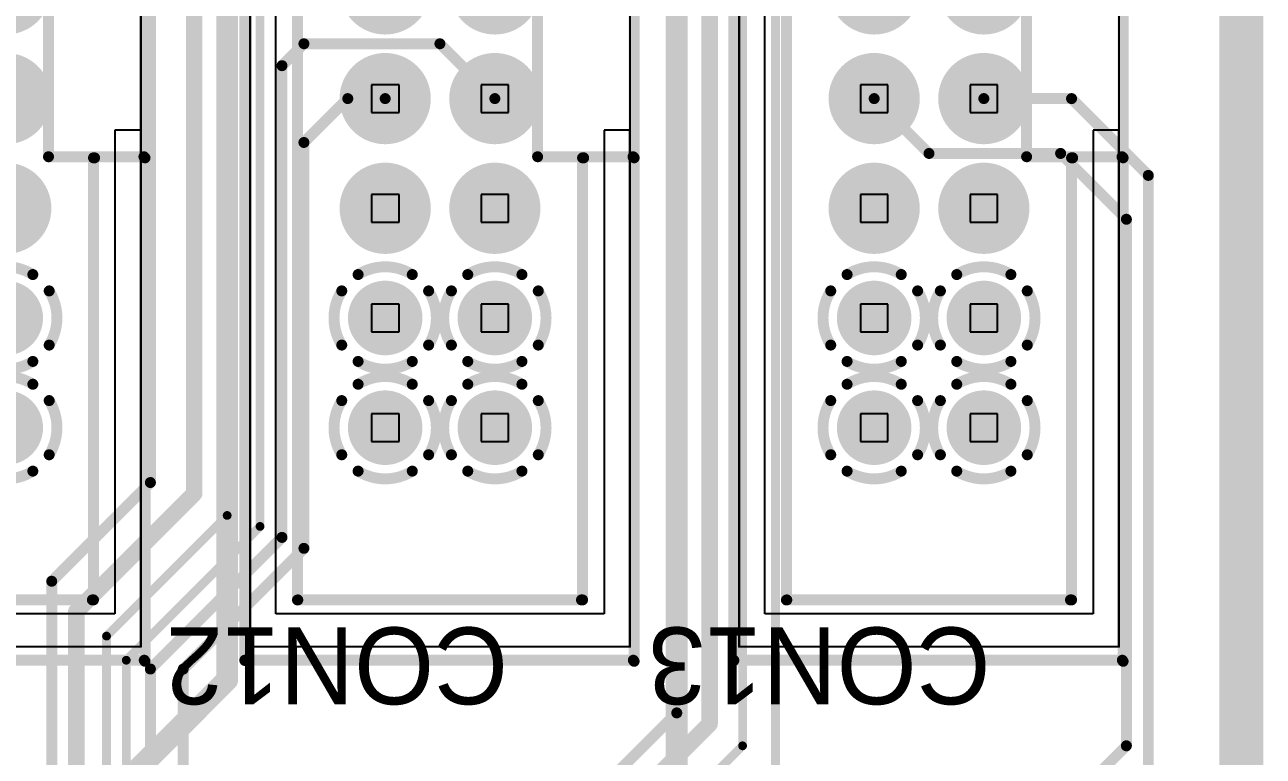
# Model space of a CAD drawing. Extents: x 11.67 to 17.2, y 3.98 to 12.28.
# Drawn here: x 16.061 to 17.191, y 10.341 to 11.008 of the extents above; entities that cross this region are included whole.
import ezdxf

# ---------------------------------------------------------------- set-up
doc = ezdxf.new("R2010")
doc.units = 0
doc.layers.get('0').update_dxf_attribs({"linetype": 'CONTINUOUS'})
for name, color, linetype in [('BOTTOMLAYER', 5, 'CONTINUOUS'), ('BOTTOMOVERLAY', 54, 'CONTINUOUS'), ('BOTTOMSOLDER', 6, 'CONTINUOUS'), ('INTERNALPLANE1', 76, 'CONTINUOUS'), ('MECHANICAL1', 6, 'CONTINUOUS'), ('MECHANICAL15', 56, 'CONTINUOUS'), ('MECHANICAL2', 216, 'CONTINUOUS'), ('MECHANICAL6', 56, 'CONTINUOUS'), ('MECHANICAL9', 56, 'CONTINUOUS'), ('MIDLAYER1', 16, 'CONTINUOUS'), ('MULTILAYER', 9, 'CONTINUOUS'), ('TOPLAYER', 1, 'CONTINUOUS'), ('TOPSOLDER', 216, 'CONTINUOUS')]:
    doc.layers.add(name, color=color, linetype=linetype)

# ---------------------------------------------------------------- blocks, each defined once
blk = doc.blocks.new('IDC_TH_16P_P2_54_C3406_B_1')
at = {"layer": 'BOTTOMLAYER', "const_width": 0.03}
for points in [[(0.035, 0.05, 1), (0.065, 0.05, 1)], [(0.135, 0.05, 1), (0.165, 0.05, 1)], [(0.235, 0.05, 1), (0.265, 0.05, 1)], [(0.335, 0.05, 1), (0.365, 0.05, 1)], [(0.035, -0.05, 1), (0.065, -0.05, 1)], [(0.135, -0.05, 1), (0.165, -0.05, 1)], [(0.235, -0.05, 1), (0.265, -0.05, 1)], [(0.335, -0.05, 1), (0.365, -0.05, 1)]]:
    blk.add_lwpolyline(points, format="xyb", close=True, dxfattribs=at)
at = {"layer": 'BOTTOMOVERLAY', "const_width": 0.01}
for points in [[(0.563, 0.177), (-0.5589, 0.177)], [(0.103, 0.176), (0.104, 0.177)], [(0.103, 0.089), (0.103, 0.176)], [(0.562, -0.178), (0.562, 0.1763)], [(0.104, 0.13), (0.104, 0.131)], [(0.507, 0.13), (0.104, 0.13)], [(0.507, -0.1297), (0.507, 0.129)], [(0.103, 0.089), (-0.102, 0.089)], [(0.5071, -0.13), (-0.5047, -0.13)], [(0.5622, -0.178), (-0.5599, -0.178)]]:
    blk.add_lwpolyline(points, dxfattribs=at)
at = {"layer": 'BOTTOMOVERLAY', "const_width": 0.005}
for points in [[(0.1005, 0.176, 1), (0.1055, 0.176, 1)], [(0.1005, 0.176, 1), (0.1055, 0.176, 1)], [(0.1015, 0.177, 1), (0.1065, 0.177, 1)], [(0.5595, 0.1763, 1), (0.5645, 0.1763, 1)], [(0.5605, 0.177, 1), (0.5655, 0.177, 1)], [(0.1015, 0.131, 1), (0.1065, 0.131, 1)], [(0.1015, 0.13, 1), (0.1065, 0.13, 1)], [(0.1015, 0.13, 1), (0.1065, 0.13, 1)], [(0.5045, 0.13, 1), (0.5095, 0.13, 1)], [(0.5045, 0.129, 1), (0.5095, 0.129, 1)], [(0.1005, 0.089, 1), (0.1055, 0.089, 1)], [(0.1005, 0.089, 1), (0.1055, 0.089, 1)], [(0.5045, -0.1297, 1), (0.5095, -0.1297, 1)], [(0.5046, -0.13, 1), (0.5096, -0.13, 1)], [(0.5595, -0.178, 1), (0.5645, -0.178, 1)], [(0.5597, -0.178, 1), (0.5647, -0.178, 1)]]:
    blk.add_lwpolyline(points, format="xyb", close=True, dxfattribs=at)
at = {"layer": 'BOTTOMSOLDER', "const_width": 0.034}
for points in [[(-0.067, 0.05, 1), (-0.033, 0.05, 1)], [(0.033, 0.05, 1), (0.067, 0.05, 1)], [(0.133, 0.05, 1), (0.167, 0.05, 1)], [(0.233, 0.05, 1), (0.267, 0.05, 1)], [(0.333, 0.05, 1), (0.367, 0.05, 1)], [(-0.067, -0.05, 1), (-0.033, -0.05, 1)], [(0.033, -0.05, 1), (0.067, -0.05, 1)], [(0.133, -0.05, 1), (0.167, -0.05, 1)], [(0.233, -0.05, 1), (0.267, -0.05, 1)], [(0.333, -0.05, 1), (0.367, -0.05, 1)]]:
    blk.add_lwpolyline(points, format="xyb", close=True, dxfattribs=at)
at = {"layer": 'INTERNALPLANE1', "const_width": 0.01}
for points in [[(0.2253, 0.0896, -0.286745), (0.2747, 0.0896)], [(0.3253, 0.0896, -0.286745), (0.3747, 0.0896)], [(0.2104, 0.0253, -0.286745), (0.2104, 0.0747)], [(0.2896, 0.0747, -0.286745), (0.2896, 0.0253)], [(0.3104, 0.0253, -0.286745), (0.3104, 0.0747)], [(0.3896, 0.0747, -0.286745), (0.3896, 0.0253)], [(0.2747, 0.0104, -0.286745), (0.2253, 0.0104)], [(0.3747, 0.0104, -0.286745), (0.3253, 0.0104)], [(0.2253, -0.0104, -0.286745), (0.2747, -0.0104)], [(0.3253, -0.0104, -0.286745), (0.3747, -0.0104)], [(0.2104, -0.0747, -0.286745), (0.2104, -0.0253)], [(0.2896, -0.0253, -0.286745), (0.2896, -0.0747)], [(0.3104, -0.0747, -0.286745), (0.3104, -0.0253)], [(0.3896, -0.0253, -0.286745), (0.3896, -0.0747)], [(0.2747, -0.0896, -0.286745), (0.2253, -0.0896)], [(0.3747, -0.0896, -0.286745), (0.3253, -0.0896)]]:
    blk.add_lwpolyline(points, format="xyb", dxfattribs=at)
at = {"layer": 'INTERNALPLANE1'}
for points, const_width in [([(-0.0708, 0.05, 1), (-0.0292, 0.05, 1)], 0.0416), ([(0.0292, 0.05, 1), (0.0708, 0.05, 1)], 0.0416), ([(0.1292, 0.05, 1), (0.1708, 0.05, 1)], 0.0416), ([(0.2228, 0.0896, 1), (0.2278, 0.0896, 1)], 0.005), ([(0.2722, 0.0896, 1), (0.2772, 0.0896, 1)], 0.005), ([(0.3228, 0.0896, 1), (0.3278, 0.0896, 1)], 0.005), ([(0.3722, 0.0896, 1), (0.3772, 0.0896, 1)], 0.005), ([(0.2079, 0.0747, 1), (0.2129, 0.0747, 1)], 0.005), ([(0.2871, 0.0747, 1), (0.2921, 0.0747, 1)], 0.005), ([(0.3079, 0.0747, 1), (0.3129, 0.0747, 1)], 0.005), ([(0.3871, 0.0747, 1), (0.3921, 0.0747, 1)], 0.005), ([(0.2079, 0.0253, 1), (0.2129, 0.0253, 1)], 0.005), ([(0.2871, 0.0253, 1), (0.2921, 0.0253, 1)], 0.005), ([(0.3079, 0.0253, 1), (0.3129, 0.0253, 1)], 0.005), ([(0.3871, 0.0253, 1), (0.3921, 0.0253, 1)], 0.005), ([(0.2228, 0.0104, 1), (0.2278, 0.0104, 1)], 0.005), ([(0.2722, 0.0104, 1), (0.2772, 0.0104, 1)], 0.005), ([(0.3228, 0.0104, 1), (0.3278, 0.0104, 1)], 0.005), ([(0.3722, 0.0104, 1), (0.3772, 0.0104, 1)], 0.005), ([(-0.0708, -0.05, 1), (-0.0292, -0.05, 1)], 0.0416), ([(0.0292, -0.05, 1), (0.0708, -0.05, 1)], 0.0416), ([(0.1292, -0.05, 1), (0.1708, -0.05, 1)], 0.0416), ([(0.2228, -0.0104, 1), (0.2278, -0.0104, 1)], 0.005), ([(0.2722, -0.0104, 1), (0.2772, -0.0104, 1)], 0.005), ([(0.3228, -0.0104, 1), (0.3278, -0.0104, 1)], 0.005), ([(0.3722, -0.0104, 1), (0.3772, -0.0104, 1)], 0.005), ([(0.2079, -0.0253, 1), (0.2129, -0.0253, 1)], 0.005), ([(0.2871, -0.0253, 1), (0.2921, -0.0253, 1)], 0.005), ([(0.3079, -0.0253, 1), (0.3129, -0.0253, 1)], 0.005), ([(0.3871, -0.0253, 1), (0.3921, -0.0253, 1)], 0.005), ([(0.2079, -0.0747, 1), (0.2129, -0.0747, 1)], 0.005), ([(0.2871, -0.0747, 1), (0.2921, -0.0747, 1)], 0.005), ([(0.3079, -0.0747, 1), (0.3129, -0.0747, 1)], 0.005), ([(0.3871, -0.0747, 1), (0.3921, -0.0747, 1)], 0.005), ([(0.2228, -0.0896, 1), (0.2278, -0.0896, 1)], 0.005), ([(0.2722, -0.0896, 1), (0.2772, -0.0896, 1)], 0.005), ([(0.3228, -0.0896, 1), (0.3278, -0.0896, 1)], 0.005), ([(0.3722, -0.0896, 1), (0.3772, -0.0896, 1)], 0.005)]:
    blk.add_lwpolyline(points, format="xyb", close=True, dxfattribs=dict(at, const_width=const_width))
at = {"layer": 'MECHANICAL2'}
for p, q in [((0.5496, 0.1732), (0.0787, 0.1732)), ((0.0787, 0.1732), (0.0787, 0.1496)), ((0.5496, -0.1732), (0.5496, 0.1732)), ((0.0787, 0.1496), (0.5197, 0.1496)), ((0.5197, 0.1496), (0.5197, -0.1496)), ((0.5197, -0.1496), (-0.5197, -0.1496)), ((-0.5496, -0.1732), (0.5496, -0.1732))]:
    blk.add_line(p, q, dxfattribs=at)
at = {"layer": 'MECHANICAL6', "const_width": 0.002}
for points in [[(0.5496, 0.1732), (-0.5496, 0.1732)], [(0.5496, -0.1732), (0.5496, 0.1732)], [(0.5496, -0.1732), (-0.5496, -0.1732)]]:
    blk.add_lwpolyline(points, dxfattribs=at)
at = {"layer": 'MECHANICAL6', "const_width": 0.001}
for points in [[(0.5491, 0.1732, 1), (0.5501, 0.1732, 1)], [(0.5491, 0.1732, 1), (0.5501, 0.1732, 1)], [(0.5491, -0.1732, 1), (0.5501, -0.1732, 1)], [(0.5491, -0.1732, 1), (0.5501, -0.1732, 1)]]:
    blk.add_lwpolyline(points, format="xyb", close=True, dxfattribs=at)
at = {"layer": 'MECHANICAL9'}
for p, q in [((0.0374, 0.0626), (0.0374, 0.0374)), ((0.0626, 0.0626), (0.0374, 0.0626)), ((0.0626, 0.0374), (0.0626, 0.0626)), ((0.1374, 0.0626), (0.1374, 0.0374)), ((0.1626, 0.0626), (0.1374, 0.0626)), ((0.1626, 0.0374), (0.1626, 0.0626)), ((0.2374, 0.0626), (0.2374, 0.0374)), ((0.2626, 0.0626), (0.2374, 0.0626)), ((0.2626, 0.0374), (0.2626, 0.0626)), ((0.3374, 0.0626), (0.3374, 0.0374)), ((0.3626, 0.0626), (0.3374, 0.0626)), ((0.3626, 0.0374), (0.3626, 0.0626)), ((0.0374, 0.0374), (0.0626, 0.0374)), ((0.1374, 0.0374), (0.1626, 0.0374)), ((0.2374, 0.0374), (0.2626, 0.0374)), ((0.3374, 0.0374), (0.3626, 0.0374)), ((0.0374, -0.0374), (0.0374, -0.0626)), ((0.0626, -0.0374), (0.0374, -0.0374)), ((0.0626, -0.0626), (0.0626, -0.0374)), ((0.1374, -0.0374), (0.1374, -0.0626)), ((0.1626, -0.0374), (0.1374, -0.0374)), ((0.1626, -0.0626), (0.1626, -0.0374)), ((0.2374, -0.0374), (0.2374, -0.0626)), ((0.2626, -0.0374), (0.2374, -0.0374)), ((0.2626, -0.0626), (0.2626, -0.0374)), ((0.3374, -0.0374), (0.3374, -0.0626)), ((0.3626, -0.0374), (0.3374, -0.0374)), ((0.3626, -0.0626), (0.3626, -0.0374)), ((0.0374, -0.0626), (0.0626, -0.0626)), ((0.1374, -0.0626), (0.1626, -0.0626)), ((0.2374, -0.0626), (0.2626, -0.0626)), ((0.3374, -0.0626), (0.3626, -0.0626))]:
    blk.add_line(p, q, dxfattribs=at)
at = {"layer": 'MIDLAYER1', "const_width": 0.03}
for points in [[(0.035, 0.05, 1), (0.065, 0.05, 1)], [(0.135, 0.05, 1), (0.165, 0.05, 1)], [(0.235, 0.05, 1), (0.265, 0.05, 1)], [(0.335, 0.05, 1), (0.365, 0.05, 1)], [(0.035, -0.05, 1), (0.065, -0.05, 1)], [(0.135, -0.05, 1), (0.165, -0.05, 1)], [(0.235, -0.05, 1), (0.265, -0.05, 1)], [(0.335, -0.05, 1), (0.365, -0.05, 1)]]:
    blk.add_lwpolyline(points, format="xyb", close=True, dxfattribs=at)
at = {"layer": 'MULTILAYER', "const_width": 0.03}
for points in [[(0.035, 0.05, 1), (0.065, 0.05, 1)], [(0.135, 0.05, 1), (0.165, 0.05, 1)], [(0.235, 0.05, 1), (0.265, 0.05, 1)], [(0.335, 0.05, 1), (0.365, 0.05, 1)], [(0.035, -0.05, 1), (0.065, -0.05, 1)], [(0.135, -0.05, 1), (0.165, -0.05, 1)], [(0.235, -0.05, 1), (0.265, -0.05, 1)], [(0.335, -0.05, 1), (0.365, -0.05, 1)]]:
    blk.add_lwpolyline(points, format="xyb", close=True, dxfattribs=at)
at = {"layer": 'TOPLAYER', "const_width": 0.03}
for points in [[(0.035, 0.05, 1), (0.065, 0.05, 1)], [(0.135, 0.05, 1), (0.165, 0.05, 1)], [(0.235, 0.05, 1), (0.265, 0.05, 1)], [(0.335, 0.05, 1), (0.365, 0.05, 1)], [(0.035, -0.05, 1), (0.065, -0.05, 1)], [(0.135, -0.05, 1), (0.165, -0.05, 1)], [(0.235, -0.05, 1), (0.265, -0.05, 1)], [(0.335, -0.05, 1), (0.365, -0.05, 1)]]:
    blk.add_lwpolyline(points, format="xyb", close=True, dxfattribs=at)
at = {"layer": 'TOPSOLDER', "const_width": 0.034}
for points in [[(-0.067, 0.05, 1), (-0.033, 0.05, 1)], [(0.033, 0.05, 1), (0.067, 0.05, 1)], [(0.133, 0.05, 1), (0.167, 0.05, 1)], [(0.233, 0.05, 1), (0.267, 0.05, 1)], [(0.333, 0.05, 1), (0.367, 0.05, 1)], [(-0.067, -0.05, 1), (-0.033, -0.05, 1)], [(0.033, -0.05, 1), (0.067, -0.05, 1)], [(0.133, -0.05, 1), (0.167, -0.05, 1)], [(0.233, -0.05, 1), (0.267, -0.05, 1)], [(0.333, -0.05, 1), (0.367, -0.05, 1)]]:
    blk.add_lwpolyline(points, format="xyb", close=True, dxfattribs=at)
blk = doc.blocks.new('IDC_TH_16P_P2_54_C3406_B_5')
at = {"layer": 'BOTTOMLAYER', "const_width": 0.03}
for points in [[(0.035, 0.05, 1), (0.065, 0.05, 1)], [(0.135, 0.05, 1), (0.165, 0.05, 1)], [(0.235, 0.05, 1), (0.265, 0.05, 1)], [(0.335, 0.05, 1), (0.365, 0.05, 1)], [(0.035, -0.05, 1), (0.065, -0.05, 1)], [(0.135, -0.05, 1), (0.165, -0.05, 1)], [(0.235, -0.05, 1), (0.265, -0.05, 1)], [(0.335, -0.05, 1), (0.365, -0.05, 1)]]:
    blk.add_lwpolyline(points, format="xyb", close=True, dxfattribs=at)
at = {"layer": 'BOTTOMOVERLAY', "const_width": 0.01}
for points in [[(0.563, 0.177), (-0.5589, 0.177)], [(0.103, 0.176), (0.104, 0.177)], [(0.103, 0.089), (0.103, 0.176)], [(0.562, -0.178), (0.562, 0.1763)], [(0.104, 0.13), (0.104, 0.131)], [(0.507, 0.13), (0.104, 0.13)], [(0.507, -0.1297), (0.507, 0.129)], [(0.103, 0.089), (-0.102, 0.089)], [(0.5071, -0.13), (-0.5047, -0.13)], [(0.5622, -0.178), (-0.5599, -0.178)]]:
    blk.add_lwpolyline(points, dxfattribs=at)
at = {"layer": 'BOTTOMOVERLAY', "const_width": 0.005}
for points in [[(0.1005, 0.176, 1), (0.1055, 0.176, 1)], [(0.1005, 0.176, 1), (0.1055, 0.176, 1)], [(0.1015, 0.177, 1), (0.1065, 0.177, 1)], [(0.5595, 0.1763, 1), (0.5645, 0.1763, 1)], [(0.5605, 0.177, 1), (0.5655, 0.177, 1)], [(0.1015, 0.131, 1), (0.1065, 0.131, 1)], [(0.1015, 0.13, 1), (0.1065, 0.13, 1)], [(0.1015, 0.13, 1), (0.1065, 0.13, 1)], [(0.5045, 0.13, 1), (0.5095, 0.13, 1)], [(0.5045, 0.129, 1), (0.5095, 0.129, 1)], [(0.1005, 0.089, 1), (0.1055, 0.089, 1)], [(0.1005, 0.089, 1), (0.1055, 0.089, 1)], [(0.5045, -0.1297, 1), (0.5095, -0.1297, 1)], [(0.5046, -0.13, 1), (0.5096, -0.13, 1)], [(0.5595, -0.178, 1), (0.5645, -0.178, 1)], [(0.5597, -0.178, 1), (0.5647, -0.178, 1)]]:
    blk.add_lwpolyline(points, format="xyb", close=True, dxfattribs=at)
at = {"layer": 'BOTTOMSOLDER', "const_width": 0.034}
for points in [[(-0.067, 0.05, 1), (-0.033, 0.05, 1)], [(0.033, 0.05, 1), (0.067, 0.05, 1)], [(0.133, 0.05, 1), (0.167, 0.05, 1)], [(0.233, 0.05, 1), (0.267, 0.05, 1)], [(0.333, 0.05, 1), (0.367, 0.05, 1)], [(-0.067, -0.05, 1), (-0.033, -0.05, 1)], [(0.033, -0.05, 1), (0.067, -0.05, 1)], [(0.133, -0.05, 1), (0.167, -0.05, 1)], [(0.233, -0.05, 1), (0.267, -0.05, 1)], [(0.333, -0.05, 1), (0.367, -0.05, 1)]]:
    blk.add_lwpolyline(points, format="xyb", close=True, dxfattribs=at)
at = {"layer": 'INTERNALPLANE1', "const_width": 0.01}
for points in [[(0.2253, 0.0896, -0.286745), (0.2747, 0.0896)], [(0.3253, 0.0896, -0.286745), (0.3747, 0.0896)], [(0.2104, 0.0253, -0.286745), (0.2104, 0.0747)], [(0.2896, 0.0747, -0.286745), (0.2896, 0.0253)], [(0.3104, 0.0253, -0.286745), (0.3104, 0.0747)], [(0.3896, 0.0747, -0.286745), (0.3896, 0.0253)], [(0.2747, 0.0104, -0.286745), (0.2253, 0.0104)], [(0.3747, 0.0104, -0.286745), (0.3253, 0.0104)], [(0.2253, -0.0104, -0.286745), (0.2747, -0.0104)], [(0.3253, -0.0104, -0.286745), (0.3747, -0.0104)], [(0.2104, -0.0747, -0.286745), (0.2104, -0.0253)], [(0.2896, -0.0253, -0.286745), (0.2896, -0.0747)], [(0.3104, -0.0747, -0.286745), (0.3104, -0.0253)], [(0.3896, -0.0253, -0.286745), (0.3896, -0.0747)], [(0.2747, -0.0896, -0.286745), (0.2253, -0.0896)], [(0.3747, -0.0896, -0.286745), (0.3253, -0.0896)]]:
    blk.add_lwpolyline(points, format="xyb", dxfattribs=at)
at = {"layer": 'INTERNALPLANE1'}
for points, const_width in [([(-0.0708, 0.05, 1), (-0.0292, 0.05, 1)], 0.0416), ([(0.0292, 0.05, 1), (0.0708, 0.05, 1)], 0.0416), ([(0.1292, 0.05, 1), (0.1708, 0.05, 1)], 0.0416), ([(0.2228, 0.0896, 1), (0.2278, 0.0896, 1)], 0.005), ([(0.2722, 0.0896, 1), (0.2772, 0.0896, 1)], 0.005), ([(0.3228, 0.0896, 1), (0.3278, 0.0896, 1)], 0.005), ([(0.3722, 0.0896, 1), (0.3772, 0.0896, 1)], 0.005), ([(0.2079, 0.0747, 1), (0.2129, 0.0747, 1)], 0.005), ([(0.2871, 0.0747, 1), (0.2921, 0.0747, 1)], 0.005), ([(0.3079, 0.0747, 1), (0.3129, 0.0747, 1)], 0.005), ([(0.3871, 0.0747, 1), (0.3921, 0.0747, 1)], 0.005), ([(0.2079, 0.0253, 1), (0.2129, 0.0253, 1)], 0.005), ([(0.2871, 0.0253, 1), (0.2921, 0.0253, 1)], 0.005), ([(0.3079, 0.0253, 1), (0.3129, 0.0253, 1)], 0.005), ([(0.3871, 0.0253, 1), (0.3921, 0.0253, 1)], 0.005), ([(0.2228, 0.0104, 1), (0.2278, 0.0104, 1)], 0.005), ([(0.2722, 0.0104, 1), (0.2772, 0.0104, 1)], 0.005), ([(0.3228, 0.0104, 1), (0.3278, 0.0104, 1)], 0.005), ([(0.3722, 0.0104, 1), (0.3772, 0.0104, 1)], 0.005), ([(-0.0708, -0.05, 1), (-0.0292, -0.05, 1)], 0.0416), ([(0.0292, -0.05, 1), (0.0708, -0.05, 1)], 0.0416), ([(0.1292, -0.05, 1), (0.1708, -0.05, 1)], 0.0416), ([(0.2228, -0.0104, 1), (0.2278, -0.0104, 1)], 0.005), ([(0.2722, -0.0104, 1), (0.2772, -0.0104, 1)], 0.005), ([(0.3228, -0.0104, 1), (0.3278, -0.0104, 1)], 0.005), ([(0.3722, -0.0104, 1), (0.3772, -0.0104, 1)], 0.005), ([(0.2079, -0.0253, 1), (0.2129, -0.0253, 1)], 0.005), ([(0.2871, -0.0253, 1), (0.2921, -0.0253, 1)], 0.005), ([(0.3079, -0.0253, 1), (0.3129, -0.0253, 1)], 0.005), ([(0.3871, -0.0253, 1), (0.3921, -0.0253, 1)], 0.005), ([(0.2079, -0.0747, 1), (0.2129, -0.0747, 1)], 0.005), ([(0.2871, -0.0747, 1), (0.2921, -0.0747, 1)], 0.005), ([(0.3079, -0.0747, 1), (0.3129, -0.0747, 1)], 0.005), ([(0.3871, -0.0747, 1), (0.3921, -0.0747, 1)], 0.005), ([(0.2228, -0.0896, 1), (0.2278, -0.0896, 1)], 0.005), ([(0.2722, -0.0896, 1), (0.2772, -0.0896, 1)], 0.005), ([(0.3228, -0.0896, 1), (0.3278, -0.0896, 1)], 0.005), ([(0.3722, -0.0896, 1), (0.3772, -0.0896, 1)], 0.005)]:
    blk.add_lwpolyline(points, format="xyb", close=True, dxfattribs=dict(at, const_width=const_width))
at = {"layer": 'MECHANICAL2'}
for p, q in [((0.5496, 0.1732), (0.0787, 0.1732)), ((0.0787, 0.1732), (0.0787, 0.1496)), ((0.5496, -0.1732), (0.5496, 0.1732)), ((0.0787, 0.1496), (0.5197, 0.1496)), ((0.5197, 0.1496), (0.5197, -0.1496)), ((0.5197, -0.1496), (-0.5197, -0.1496)), ((-0.5496, -0.1732), (0.5496, -0.1732))]:
    blk.add_line(p, q, dxfattribs=at)
at = {"layer": 'MECHANICAL6', "const_width": 0.002}
for points in [[(0.5496, 0.1732), (-0.5496, 0.1732)], [(0.5496, -0.1732), (0.5496, 0.1732)], [(0.5496, -0.1732), (-0.5496, -0.1732)]]:
    blk.add_lwpolyline(points, dxfattribs=at)
at = {"layer": 'MECHANICAL6', "const_width": 0.001}
for points in [[(0.5491, 0.1732, 1), (0.5501, 0.1732, 1)], [(0.5491, 0.1732, 1), (0.5501, 0.1732, 1)], [(0.5491, -0.1732, 1), (0.5501, -0.1732, 1)], [(0.5491, -0.1732, 1), (0.5501, -0.1732, 1)]]:
    blk.add_lwpolyline(points, format="xyb", close=True, dxfattribs=at)
at = {"layer": 'MECHANICAL9'}
for p, q in [((0.0374, 0.0626), (0.0374, 0.0374)), ((0.0626, 0.0626), (0.0374, 0.0626)), ((0.0626, 0.0374), (0.0626, 0.0626)), ((0.1374, 0.0626), (0.1374, 0.0374)), ((0.1626, 0.0626), (0.1374, 0.0626)), ((0.1626, 0.0374), (0.1626, 0.0626)), ((0.2374, 0.0626), (0.2374, 0.0374)), ((0.2626, 0.0626), (0.2374, 0.0626)), ((0.2626, 0.0374), (0.2626, 0.0626)), ((0.3374, 0.0626), (0.3374, 0.0374)), ((0.3626, 0.0626), (0.3374, 0.0626)), ((0.3626, 0.0374), (0.3626, 0.0626)), ((0.0374, 0.0374), (0.0626, 0.0374)), ((0.1374, 0.0374), (0.1626, 0.0374)), ((0.2374, 0.0374), (0.2626, 0.0374)), ((0.3374, 0.0374), (0.3626, 0.0374)), ((0.0374, -0.0374), (0.0374, -0.0626)), ((0.0626, -0.0374), (0.0374, -0.0374)), ((0.0626, -0.0626), (0.0626, -0.0374)), ((0.1374, -0.0374), (0.1374, -0.0626)), ((0.1626, -0.0374), (0.1374, -0.0374)), ((0.1626, -0.0626), (0.1626, -0.0374)), ((0.2374, -0.0374), (0.2374, -0.0626)), ((0.2626, -0.0374), (0.2374, -0.0374)), ((0.2626, -0.0626), (0.2626, -0.0374)), ((0.3374, -0.0374), (0.3374, -0.0626)), ((0.3626, -0.0374), (0.3374, -0.0374)), ((0.3626, -0.0626), (0.3626, -0.0374)), ((0.0374, -0.0626), (0.0626, -0.0626)), ((0.1374, -0.0626), (0.1626, -0.0626)), ((0.2374, -0.0626), (0.2626, -0.0626)), ((0.3374, -0.0626), (0.3626, -0.0626))]:
    blk.add_line(p, q, dxfattribs=at)
at = {"layer": 'MIDLAYER1', "const_width": 0.03}
for points in [[(0.035, 0.05, 1), (0.065, 0.05, 1)], [(0.135, 0.05, 1), (0.165, 0.05, 1)], [(0.235, 0.05, 1), (0.265, 0.05, 1)], [(0.335, 0.05, 1), (0.365, 0.05, 1)], [(0.035, -0.05, 1), (0.065, -0.05, 1)], [(0.135, -0.05, 1), (0.165, -0.05, 1)], [(0.235, -0.05, 1), (0.265, -0.05, 1)], [(0.335, -0.05, 1), (0.365, -0.05, 1)]]:
    blk.add_lwpolyline(points, format="xyb", close=True, dxfattribs=at)
at = {"layer": 'MULTILAYER', "const_width": 0.03}
for points in [[(0.035, 0.05, 1), (0.065, 0.05, 1)], [(0.135, 0.05, 1), (0.165, 0.05, 1)], [(0.235, 0.05, 1), (0.265, 0.05, 1)], [(0.335, 0.05, 1), (0.365, 0.05, 1)], [(0.035, -0.05, 1), (0.065, -0.05, 1)], [(0.135, -0.05, 1), (0.165, -0.05, 1)], [(0.235, -0.05, 1), (0.265, -0.05, 1)], [(0.335, -0.05, 1), (0.365, -0.05, 1)]]:
    blk.add_lwpolyline(points, format="xyb", close=True, dxfattribs=at)
at = {"layer": 'TOPLAYER', "const_width": 0.03}
for points in [[(0.035, 0.05, 1), (0.065, 0.05, 1)], [(0.135, 0.05, 1), (0.165, 0.05, 1)], [(0.235, 0.05, 1), (0.265, 0.05, 1)], [(0.335, 0.05, 1), (0.365, 0.05, 1)], [(0.035, -0.05, 1), (0.065, -0.05, 1)], [(0.135, -0.05, 1), (0.165, -0.05, 1)], [(0.235, -0.05, 1), (0.265, -0.05, 1)], [(0.335, -0.05, 1), (0.365, -0.05, 1)]]:
    blk.add_lwpolyline(points, format="xyb", close=True, dxfattribs=at)
at = {"layer": 'TOPSOLDER', "const_width": 0.034}
for points in [[(-0.067, 0.05, 1), (-0.033, 0.05, 1)], [(0.033, 0.05, 1), (0.067, 0.05, 1)], [(0.133, 0.05, 1), (0.167, 0.05, 1)], [(0.233, 0.05, 1), (0.267, 0.05, 1)], [(0.333, 0.05, 1), (0.367, 0.05, 1)], [(-0.067, -0.05, 1), (-0.033, -0.05, 1)], [(0.033, -0.05, 1), (0.067, -0.05, 1)], [(0.133, -0.05, 1), (0.167, -0.05, 1)], [(0.233, -0.05, 1), (0.267, -0.05, 1)], [(0.333, -0.05, 1), (0.367, -0.05, 1)]]:
    blk.add_lwpolyline(points, format="xyb", close=True, dxfattribs=at)
blk = doc.blocks.new('IDC_TH_16P_P2_54_C3406_B16')
at = {"layer": 'BOTTOMLAYER', "const_width": 0.03}
for points in [[(0.035, 0.05, 1), (0.065, 0.05, 1)], [(0.135, 0.05, 1), (0.165, 0.05, 1)], [(0.235, 0.05, 1), (0.265, 0.05, 1)], [(0.335, 0.05, 1), (0.365, 0.05, 1)]]:
    blk.add_lwpolyline(points, format="xyb", close=True, dxfattribs=at)
at = {"layer": 'BOTTOMOVERLAY', "const_width": 0.01}
for points in [[(0.563, 0.177), (-0.5589, 0.177)], [(0.103, 0.176), (0.104, 0.177)], [(0.103, 0.089), (0.103, 0.176)], [(0.562, -0.178), (0.562, 0.1763)], [(0.104, 0.13), (0.104, 0.131)], [(0.507, 0.13), (0.104, 0.13)], [(0.507, -0.1297), (0.507, 0.129)], [(0.103, 0.089), (-0.102, 0.089)]]:
    blk.add_lwpolyline(points, dxfattribs=at)
at = {"layer": 'BOTTOMOVERLAY', "const_width": 0.005}
for points in [[(0.1005, 0.176, 1), (0.1055, 0.176, 1)], [(0.1005, 0.176, 1), (0.1055, 0.176, 1)], [(0.1015, 0.177, 1), (0.1065, 0.177, 1)], [(0.5595, 0.1763, 1), (0.5645, 0.1763, 1)], [(0.5605, 0.177, 1), (0.5655, 0.177, 1)], [(0.1015, 0.131, 1), (0.1065, 0.131, 1)], [(0.1015, 0.13, 1), (0.1065, 0.13, 1)], [(0.1015, 0.13, 1), (0.1065, 0.13, 1)], [(0.5045, 0.13, 1), (0.5095, 0.13, 1)], [(0.5045, 0.129, 1), (0.5095, 0.129, 1)], [(0.1005, 0.089, 1), (0.1055, 0.089, 1)], [(0.1005, 0.089, 1), (0.1055, 0.089, 1)]]:
    blk.add_lwpolyline(points, format="xyb", close=True, dxfattribs=at)
at = {"layer": 'BOTTOMSOLDER', "const_width": 0.034}
for points in [[(-0.067, 0.05, 1), (-0.033, 0.05, 1)], [(0.033, 0.05, 1), (0.067, 0.05, 1)], [(0.133, 0.05, 1), (0.167, 0.05, 1)], [(0.233, 0.05, 1), (0.267, 0.05, 1)], [(0.333, 0.05, 1), (0.367, 0.05, 1)]]:
    blk.add_lwpolyline(points, format="xyb", close=True, dxfattribs=at)
at = {"layer": 'INTERNALPLANE1', "const_width": 0.01}
for points in [[(0.2253, 0.0896, -0.286745), (0.2747, 0.0896)], [(0.3253, 0.0896, -0.286745), (0.3747, 0.0896)], [(0.2104, 0.0253, -0.286745), (0.2104, 0.0747)], [(0.2896, 0.0747, -0.286745), (0.2896, 0.0253)], [(0.3104, 0.0253, -0.286745), (0.3104, 0.0747)], [(0.3896, 0.0747, -0.286745), (0.3896, 0.0253)]]:
    blk.add_lwpolyline(points, format="xyb", dxfattribs=at)
at = {"layer": 'INTERNALPLANE1'}
for points, const_width in [([(-0.0708, 0.05, 1), (-0.0292, 0.05, 1)], 0.0416), ([(0.0292, 0.05, 1), (0.0708, 0.05, 1)], 0.0416), ([(0.1292, 0.05, 1), (0.1708, 0.05, 1)], 0.0416), ([(0.2228, 0.0896, 1), (0.2278, 0.0896, 1)], 0.005), ([(0.2722, 0.0896, 1), (0.2772, 0.0896, 1)], 0.005), ([(0.3228, 0.0896, 1), (0.3278, 0.0896, 1)], 0.005), ([(0.3722, 0.0896, 1), (0.3772, 0.0896, 1)], 0.005), ([(0.2079, 0.0747, 1), (0.2129, 0.0747, 1)], 0.005), ([(0.2871, 0.0747, 1), (0.2921, 0.0747, 1)], 0.005), ([(0.3079, 0.0747, 1), (0.3129, 0.0747, 1)], 0.005), ([(0.3871, 0.0747, 1), (0.3921, 0.0747, 1)], 0.005)]:
    blk.add_lwpolyline(points, format="xyb", close=True, dxfattribs=dict(at, const_width=const_width))
at = {"layer": 'MECHANICAL2'}
for p, q in [((0.5496, 0.1732), (0.0787, 0.1732)), ((0.0787, 0.1732), (0.0787, 0.1496)), ((0.5496, -0.1732), (0.5496, 0.1732)), ((0.0787, 0.1496), (0.5197, 0.1496)), ((0.5197, 0.1496), (0.5197, -0.1496))]:
    blk.add_line(p, q, dxfattribs=at)
at = {"layer": 'MECHANICAL6', "const_width": 0.002}
for points in [[(0.5496, 0.1732), (-0.5496, 0.1732)], [(0.5496, -0.1732), (0.5496, 0.1732)]]:
    blk.add_lwpolyline(points, dxfattribs=at)
at = {"layer": 'MECHANICAL6', "const_width": 0.001}
blk.add_lwpolyline([(0.5491, 0.1732, 1), (0.5501, 0.1732, 1)], format="xyb", close=True, dxfattribs=at)
blk.add_lwpolyline([(0.5491, 0.1732, 1), (0.5501, 0.1732, 1)], format="xyb", close=True, dxfattribs=at)
at = {"layer": 'MIDLAYER1', "const_width": 0.03}
for points in [[(0.035, 0.05, 1), (0.065, 0.05, 1)], [(0.135, 0.05, 1), (0.165, 0.05, 1)], [(0.235, 0.05, 1), (0.265, 0.05, 1)], [(0.335, 0.05, 1), (0.365, 0.05, 1)]]:
    blk.add_lwpolyline(points, format="xyb", close=True, dxfattribs=at)
at = {"layer": 'MULTILAYER', "const_width": 0.03}
for points in [[(0.035, 0.05, 1), (0.065, 0.05, 1)], [(0.135, 0.05, 1), (0.165, 0.05, 1)], [(0.235, 0.05, 1), (0.265, 0.05, 1)], [(0.335, 0.05, 1), (0.365, 0.05, 1)]]:
    blk.add_lwpolyline(points, format="xyb", close=True, dxfattribs=at)
at = {"layer": 'TOPLAYER', "const_width": 0.03}
for points in [[(0.035, 0.05, 1), (0.065, 0.05, 1)], [(0.135, 0.05, 1), (0.165, 0.05, 1)], [(0.235, 0.05, 1), (0.265, 0.05, 1)], [(0.335, 0.05, 1), (0.365, 0.05, 1)]]:
    blk.add_lwpolyline(points, format="xyb", close=True, dxfattribs=at)
at = {"layer": 'TOPSOLDER', "const_width": 0.034}
for points in [[(-0.067, 0.05, 1), (-0.033, 0.05, 1)], [(0.033, 0.05, 1), (0.067, 0.05, 1)], [(0.133, 0.05, 1), (0.167, 0.05, 1)], [(0.233, 0.05, 1), (0.267, 0.05, 1)], [(0.333, 0.05, 1), (0.367, 0.05, 1)]]:
    blk.add_lwpolyline(points, format="xyb", close=True, dxfattribs=at)

msp = doc.modelspace()

# ---------------------------------------------------------------- linework, layer by layer
at = {"layer": 'BOTTOMLAYER'}
for points, const_width in [([(16.176, 10.591), (16.176, 11.271)], 0.01), ([(16.216, 10.581), (16.216, 11.231)], 0.015), ([(16.246, 10.561), (16.246, 11.121)], 0.008), ([(16.276, 10.551), (16.276, 11.091)], 0.008), ([(16.296, 10.971), (16.316, 10.991)], 0.01), ([(16.316, 10.991), (16.44, 10.991)], 0.01), ([(16.44, 10.991), (16.4901, 10.941)], 0.01), ([(16.296, 10.541), (16.296, 10.971)], 0.01), ([(16.316, 10.901), (16.356, 10.941)], 0.01), ([(16.356, 10.941), (16.3901, 10.941)], 0.01), ([(16.316, 10.531), (16.316, 10.901)], 0.01), ([(16.086, 10.501), (16.176, 10.591)], 0.01), ([(16.1085, 10.4735), (16.216, 10.581)], 0.015), ([(16.136, 10.451), (16.246, 10.561)], 0.008), ([(16.154, 10.429), (16.276, 10.551)], 0.008), ([(16.176, 10.421), (16.296, 10.541)], 0.01), ([(16.2059, 10.4209), (16.316, 10.531)], 0.01), ([(16.086, 8.4261), (16.086, 10.501)], 0.01), ([(16.1085, 8.4168), (16.1085, 10.4735)], 0.015), ([(16.136, 8.3123), (16.136, 10.451)], 0.008), ([(16.154, 8.3049), (16.154, 10.429)], 0.008), ([(16.176, 8.6182), (16.176, 10.421)], 0.01), ([(16.2059, 8.6516), (16.2059, 10.4209)], 0.01)]:
    msp.add_lwpolyline(points, dxfattribs=dict(at, const_width=const_width))
for points, const_width in [([(16.3135, 10.991, 1), (16.3185, 10.991, 1)], 0.005), ([(16.3135, 10.991, 1), (16.3185, 10.991, 1)], 0.005), ([(16.4375, 10.991, 1), (16.4425, 10.991, 1)], 0.005), ([(16.4375, 10.991, 1), (16.4425, 10.991, 1)], 0.005), ([(16.2935, 10.971, 1), (16.2985, 10.971, 1)], 0.005), ([(16.2935, 10.971, 1), (16.2985, 10.971, 1)], 0.005), ([(16.3535, 10.941, 1), (16.3585, 10.941, 1)], 0.005), ([(16.3535, 10.941, 1), (16.3585, 10.941, 1)], 0.005), ([(16.3876, 10.941, 1), (16.3926, 10.941, 1)], 0.005), ([(16.4876, 10.941, 1), (16.4926, 10.941, 1)], 0.005), ([(16.3135, 10.901, 1), (16.3185, 10.901, 1)], 0.005), ([(16.3135, 10.901, 1), (16.3185, 10.901, 1)], 0.005), ([(16.1735, 10.591, 1), (16.1785, 10.591, 1)], 0.005), ([(16.1735, 10.591, 1), (16.1785, 10.591, 1)], 0.005), ([(16.2122, 10.581, 1), (16.2197, 10.581, 1)], 0.0075), ([(16.2122, 10.581, 1), (16.2197, 10.581, 1)], 0.0075), ([(16.244, 10.561, 1), (16.248, 10.561, 1)], 0.004), ([(16.244, 10.561, 1), (16.248, 10.561, 1)], 0.004), ([(16.274, 10.551, 1), (16.278, 10.551, 1)], 0.004), ([(16.274, 10.551, 1), (16.278, 10.551, 1)], 0.004), ([(16.2935, 10.541, 1), (16.2985, 10.541, 1)], 0.005), ([(16.2935, 10.541, 1), (16.2985, 10.541, 1)], 0.005), ([(16.3135, 10.531, 1), (16.3185, 10.531, 1)], 0.005), ([(16.3135, 10.531, 1), (16.3185, 10.531, 1)], 0.005), ([(16.0835, 10.501, 1), (16.0885, 10.501, 1)], 0.005), ([(16.0835, 10.501, 1), (16.0885, 10.501, 1)], 0.005), ([(16.1047, 10.4735, 1), (16.1122, 10.4735, 1)], 0.0075), ([(16.1047, 10.4735, 1), (16.1122, 10.4735, 1)], 0.0075), ([(16.134, 10.451, 1), (16.138, 10.451, 1)], 0.004), ([(16.134, 10.451, 1), (16.138, 10.451, 1)], 0.004), ([(16.152, 10.429, 1), (16.156, 10.429, 1)], 0.004), ([(16.152, 10.429, 1), (16.156, 10.429, 1)], 0.004), ([(16.1735, 10.421, 1), (16.1785, 10.421, 1)], 0.005), ([(16.1735, 10.421, 1), (16.1785, 10.421, 1)], 0.005), ([(16.2034, 10.4209, 1), (16.2084, 10.4209, 1)], 0.005), ([(16.2034, 10.4209, 1), (16.2084, 10.4209, 1)], 0.005)]:
    msp.add_lwpolyline(points, format="xyb", close=True, dxfattribs=dict(at, const_width=const_width))
at = {"layer": 'INTERNALPLANE1'}
for points, const_width in [([(16.246, 10.411), (16.246, 12.25)], 0.02), ([(16.656, 10.231), (16.656, 12.241)], 0.02), ([(17.1708, 4.126), (17.1708, 12.185)], 0.04), ([(15.506, 9.671), (16.246, 10.411)], 0.02)]:
    msp.add_lwpolyline(points, dxfattribs=dict(at, const_width=const_width))
at = {"layer": 'INTERNALPLANE1', "const_width": 0.01}
msp.add_lwpolyline([(16.241, 10.411, 1), (16.251, 10.411, 1)], format="xyb", close=True, dxfattribs=at)
msp.add_lwpolyline([(16.241, 10.411, 1), (16.251, 10.411, 1)], format="xyb", close=True, dxfattribs=at)
at = {"layer": 'MECHANICAL1', "const_width": 0.012}
msp.add_lwpolyline([(17.1708, 4.126), (17.1708, 12.185)], dxfattribs=at)
at = {"layer": 'MIDLAYER1'}
for points, const_width in [([(16.656, 10.381), (16.656, 11.161)], 0.01), ([(16.686, 10.371), (16.686, 11.1582)], 0.015), ([(16.716, 10.351), (16.716, 11.141)], 0.008), ([(16.746, 10.331), (16.746, 11.101)], 0.008), ([(16.836, 10.941), (16.886, 10.891)], 0.01), ([(16.936, 10.941), (17.016, 10.941)], 0.01), ([(17.016, 10.941), (17.086, 10.871)], 0.01), ([(16.886, 10.891), (17.006, 10.891)], 0.01), ([(17.006, 10.891), (17.066, 10.831)], 0.01), ([(17.086, 10.321), (17.086, 10.871)], 0.01), ([(17.066, 10.351), (17.066, 10.831)], 0.01), ([(16.086, 9.811), (16.656, 10.381)], 0.01), ([(16.1085, 9.7935), (16.686, 10.371)], 0.015), ([(16.136, 9.771), (16.716, 10.351)], 0.008), ([(16.2362, 9.5212), (17.066, 10.351)], 0.01)]:
    msp.add_lwpolyline(points, dxfattribs=dict(at, const_width=const_width))
for points, const_width in [([(16.8335, 10.941, 1), (16.8385, 10.941, 1)], 0.005), ([(16.9335, 10.941, 1), (16.9385, 10.941, 1)], 0.005), ([(17.0135, 10.941, 1), (17.0185, 10.941, 1)], 0.005), ([(17.0135, 10.941, 1), (17.0185, 10.941, 1)], 0.005), ([(16.8835, 10.891, 1), (16.8885, 10.891, 1)], 0.005), ([(16.8835, 10.891, 1), (16.8885, 10.891, 1)], 0.005), ([(17.0035, 10.891, 1), (17.0085, 10.891, 1)], 0.005), ([(17.0035, 10.891, 1), (17.0085, 10.891, 1)], 0.005), ([(17.0835, 10.871, 1), (17.0885, 10.871, 1)], 0.005), ([(17.0835, 10.871, 1), (17.0885, 10.871, 1)], 0.005), ([(17.0635, 10.831, 1), (17.0685, 10.831, 1)], 0.005), ([(17.0635, 10.831, 1), (17.0685, 10.831, 1)], 0.005), ([(16.6535, 10.381, 1), (16.6585, 10.381, 1)], 0.005), ([(16.6535, 10.381, 1), (16.6585, 10.381, 1)], 0.005), ([(16.6822, 10.371, 1), (16.6897, 10.371, 1)], 0.0075), ([(16.6822, 10.371, 1), (16.6897, 10.371, 1)], 0.0075), ([(16.714, 10.351, 1), (16.718, 10.351, 1)], 0.004), ([(16.714, 10.351, 1), (16.718, 10.351, 1)], 0.004), ([(17.0635, 10.351, 1), (17.0685, 10.351, 1)], 0.005), ([(17.0635, 10.351, 1), (17.0685, 10.351, 1)], 0.005)]:
    msp.add_lwpolyline(points, format="xyb", close=True, dxfattribs=dict(at, const_width=const_width))

# ---------------------------------------------------------------- block references
at = {"rotation": 270}
for name, p in [('IDC_TH_16P_P2_54_C3406_B16', (15.9941, 10.991)), ('IDC_TH_16P_P2_54_C3406_B_5', (16.4401, 10.991)), ('IDC_TH_16P_P2_54_C3406_B_1', (16.886, 10.991))]:
    msp.add_blockref(name, p, dxfattribs=at)

# ---------------------------------------------------------------- texts
at = {"layer": 'MECHANICAL15'}
for s, p in [('CON12', (16.5022, 10.4589)), ('CON13', (16.9422, 10.4589))]:
    msp.add_text(s, height=0.07, rotation=180, dxfattribs=at).set_placement(p)

doc.saveas('drawing.dxf')
